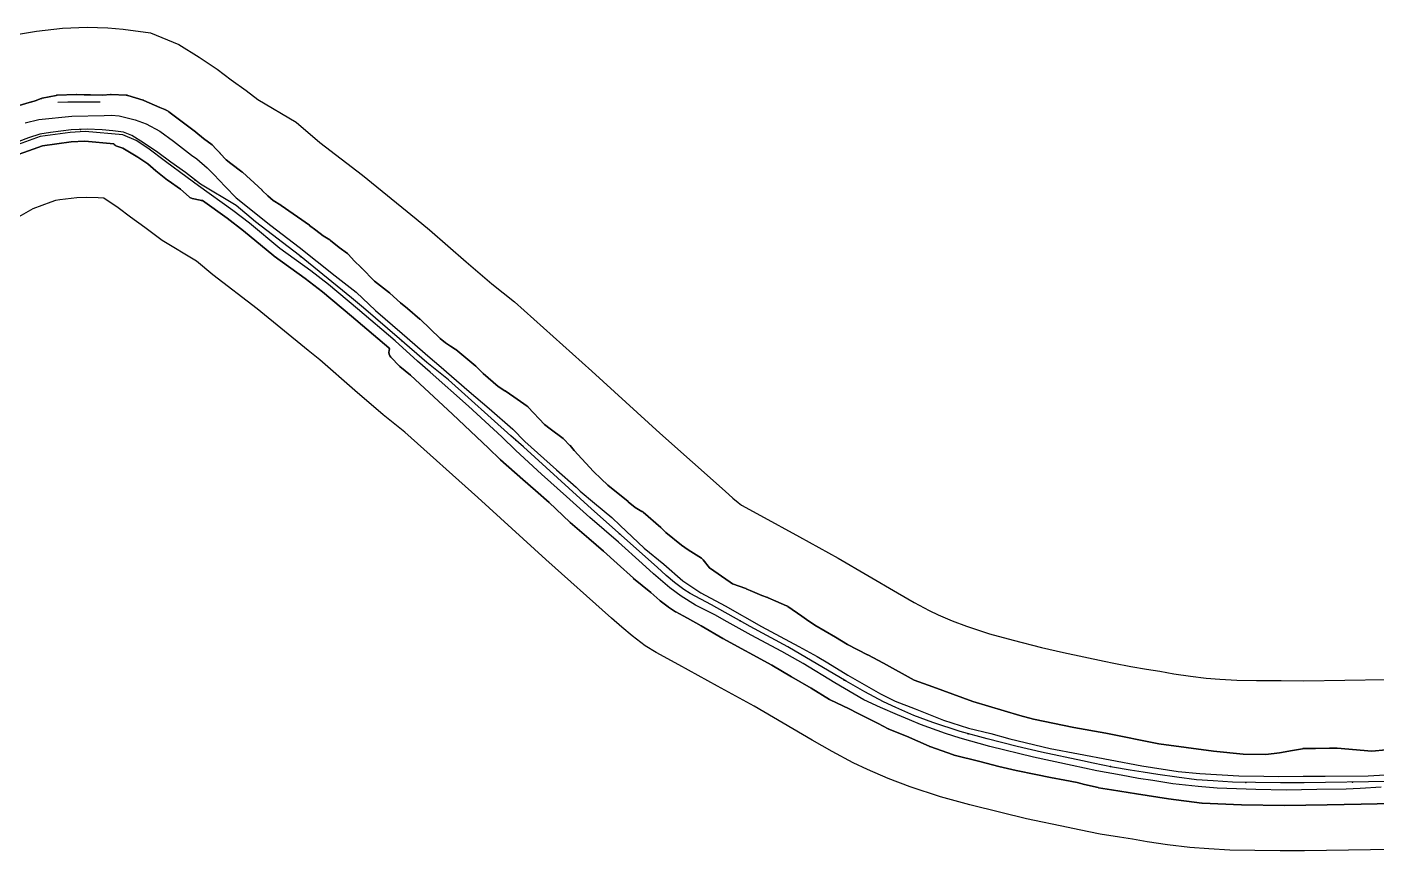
# Model space of a CAD drawing. Header units: inches. Extents: x 91426 to 118597, y 433843 to 446922.
# Drawn here: x 103543 to 104534, y 433880 to 434485 of the extents above; entities that cross this region are included whole.
import ezdxf

# ---------------------------------------------------------------- set-up
doc = ezdxf.new("R2010")
doc.units = ezdxf.units.IN
doc.header["$MEASUREMENT"] = 0
for name, color, linetype, true_color in [('As_waterkering_PWK', 7, 'Continuous', 0x8b0648), ('Beschermingszone_PWK', 7, 'Continuous', 0xde06d3), ('Kernzone_PWK', 7, 'Continuous', 0x33065f), ('Kruinlijnen_PWK', 7, 'Continuous', 0xda0676), ('Kunstwerken_PWK', 7, 'Continuous', 0x2f0602), ('Referentiepunten_PWK', 7, 'Continuous', 0x7e0730)]:
    doc.layers.add(name, color=color, linetype=linetype, true_color=true_color)

msp = doc.modelspace()

# ---------------------------------------------------------------- linework, layer by layer
at = {"layer": 'As_waterkering_PWK'}
for points in [[(103898.121, 434184.7029), (103852.3595, 434225.7229), (103836.2199, 434238.5552), (103816.2438, 434255.8854), (103789.9177, 434278.6396), (103780.9218, 434286.048), (103742.6895, 434317.1366), (103710.5425, 434341.7429), (103696.3873, 434353.7815), (103670.0612, 434369.5242), (103658.9487, 434377.9909), (103648.233, 434385.6638), (103638.708, 434392.8076), (103628.1247, 434399.9513), (103619.658, 434405.243), (103613.5725, 434407.7566), (103605.7673, 434408.8149), (103597.8298, 434409.3441), (103586.7173, 434409.8732), (103574.9433, 434409.3441), (103559.862, 434407.492), (103552.0568, 434406.3014), (103543.7224, 434403.6555), (103529.4349, 434398.2316)], [(104543.7171, 433930.8442), (104480.8784, 433929.7858), (104463.4159, 433929.9181), (104445.0273, 433930.0504), (104428.2263, 433930.315), (104413.9387, 433931.241), (104401.6356, 433932.0348), (104387.2158, 433933.8869), (104373.3251, 433935.8713), (104362.6095, 433937.7233), (104353.0844, 433939.1786), (104339.9875, 433941.4275), (104325.7, 433944.2056), (104318.0271, 433945.9254), (104287.7322, 433952.2755), (104269.8728, 433956.5088), (104248.0446, 433962.0651), (104228.0686, 433967.489), (104207.9602, 433974.1036), (104194.0695, 433979.263), (104180.8403, 433985.0839), (104171.8445, 433989.3172), (104158.0861, 433996.5932), (104144.4601, 434004.3985), (104101.4652, 434029.6662), (104073.9485, 434044.7475), (104045.3734, 434060.4903), (104029.763, 434068.9569), (104025.0004, 434071.8674), (104018.2536, 434077.0267), (104012.1681, 434082.0538), (104005.4212, 434088.1393), (103957.267, 434131.0019), (103907.2606, 434176.5103), (103898.121, 434184.7029)]]:
    msp.add_lwpolyline(points, dxfattribs=at)
at = {"layer": 'Beschermingszone_PWK'}
for points in [[(103534.9513, 434479.5596), (103549.634, 434481.7994), (103568.6793, 434484.1383), (103586.8175, 434484.9535), (103602.1083, 434484.2253), (103613.3092, 434483.4786), (103633.2501, 434480.7747), (103654.0881, 434472.1677), (103668.9925, 434462.8525), (103682.2152, 434453.9272), (103692.5705, 434446.1607), (103703.5171, 434438.3224), (103712.166, 434431.7327), (103740.2286, 434414.9516), (103757.6613, 434400.1257), (103789.1511, 434376.0223), (103828.4199, 434344.091), (103838.2854, 434335.9664), (103865.3399, 434312.5827), (103884.154, 434296.2605), (103900.77, 434283.0494), (103957.5315, 434232.1692), (104007.4411, 434186.7489), (104055.4709, 434143.9971), (104061.1906, 434138.8381), (104064.9325, 434135.747), (104067.3788, 434133.8762), (104081.3477, 434126.2999), (104110.0672, 434110.4776), (104138.4971, 434094.8958), (104182.1007, 434069.2703), (104194.2668, 434062.3014), (104205.3612, 434056.4341), (104211.9154, 434053.3498), (104222.2536, 434048.801), (104232.7439, 434044.9046), (104249.6277, 434039.3507), (104267.1227, 434034.6005), (104287.7737, 434029.3438), (104304.0773, 434025.4793), (104333.9226, 434019.2235), (104341.0624, 434017.6232), (104353.4933, 434015.2061), (104365.0954, 434013.2138), (104374.6608, 434011.7524), (104385.0177, 434009.9623), (104397.2968, 434008.2082), (104408.8344, 434006.7263), (104418.7785, 434006.0847), (104431.244, 434005.2768), (104445.8876, 434005.0462), (104463.9698, 434004.9161), (104480.531, 434004.7906), (104540.7449, 434005.8047)], [(104541.0561, 433954.0909), (104530.3932, 433952.9889), (104504.9489, 433955.234), (104504.8364, 433955.2427), (104504.5094, 433955.2534), (104499.4621, 433955.2534), (104499.3954, 433955.253), (104489.1645, 433955.1166), (104489.1543, 433955.1164), (104480.2874, 433954.98), (104480.0373, 433954.9699), (104479.7117, 433954.9378), (104479.4539, 433954.897), (104472.1261, 433953.54), (104462.5625, 433951.9236), (104452.691, 433950.5955), (104435.9146, 433951.0188), (104414.2439, 433953.0244), (104373.9688, 433958.5972), (104335.2298, 433966.2091), (104335.1752, 433966.2195), (104311.6211, 433970.5763), (104281.8515, 433976.6527), (104272.0497, 433979.2131), (104237.3459, 433989.6513), (104208.0084, 434000.2454), (104207.9862, 434000.2534), (104194.1919, 434005.161), (104171.775, 434017.6446), (104171.6948, 434017.6883), (104160.1865, 434023.8247), (104160.1255, 434023.8567), (104145.4589, 434031.4193), (104136.6027, 434036.7866), (104136.5105, 434036.8411), (104121.3525, 434045.5862), (104115.3167, 434049.8241), (104115.3058, 434049.8317), (104111.7734, 434052.2978), (104111.7601, 434052.3071), (104101.5291, 434059.4006), (104101.4581, 434059.4489), (104101.1802, 434059.6217), (104100.8916, 434059.776), (104100.5928, 434059.9114), (104092.7794, 434063.1445), (104087.0112, 434065.8274), (104086.8159, 434065.9132), (104086.5279, 434066.0222), (104082.3262, 434067.4665), (104075.4528, 434070.3745), (104071.0112, 434072.3934), (104070.8556, 434072.461), (104070.6404, 434072.5444), (104065.7295, 434074.3178), (104065.6831, 434074.3343), (104060.857, 434076.0234), (104059.2246, 434077.1457), (104043.9448, 434087.6479), (104039.2599, 434093.6542), (104039.0766, 434093.8757), (104038.8529, 434094.1145), (104038.6141, 434094.3382), (104038.3612, 434094.5458), (104038.0953, 434094.7363), (104038.0357, 434094.7755), (104028.3603, 434101.0428), (104023.4975, 434104.46), (104011.8707, 434113.5764), (104008.566, 434117.0082), (104008.4999, 434117.0755), (104008.2611, 434117.2992), (104008.2345, 434117.3223), (103995.1388, 434128.6446), (103994.9125, 434128.8291), (103994.6466, 434129.0196), (103994.3687, 434129.1924), (103994.3611, 434129.1968), (103989.2966, 434132.1089), (103984.3218, 434136.3183), (103984.2411, 434136.3852), (103969.246, 434148.5434), (103964.4811, 434153.0436), (103958.7493, 434158.5088), (103944.6006, 434174.0049), (103941.5189, 434177.6226), (103941.4719, 434177.677), (103941.2482, 434177.9158), (103936.883, 434182.281), (103936.6442, 434182.5047), (103936.3913, 434182.7123), (103936.3613, 434182.7351), (103926.8209, 434189.9422), (103922.6621, 434193.1224), (103910.8029, 434205.7657), (103910.6916, 434205.8805), (103910.4528, 434206.1042), (103910.1999, 434206.3118), (103910.035, 434206.433), (103900.3497, 434213.2537), (103900.2487, 434213.323), (103900.2398, 434213.3289), (103893.7559, 434217.6414), (103893.7118, 434217.6704), (103888.7037, 434220.9257), (103877.6089, 434230.4902), (103872.6763, 434235.5192), (103872.6422, 434235.5536), (103872.4034, 434235.7773), (103872.2974, 434235.8677), (103857.613, 434248.0386), (103857.4661, 434248.1558), (103857.2002, 434248.3463), (103857.0863, 434248.4202), (103853.603, 434250.6134), (103849.975, 434253.1154), (103846.0573, 434256.1762), (103831.3421, 434270.2705), (103831.1803, 434270.4188), (103831.1283, 434270.4638), (103822.1325, 434278.1367), (103822.0112, 434278.2369), (103816.8672, 434282.3521), (103809.2003, 434289.4992), (103809.0876, 434289.6011), (103808.8574, 434289.7912), (103797.8792, 434298.3154), (103788.2266, 434308.1562), (103788.1926, 434308.1904), (103788.1464, 434308.236), (103782.958, 434313.2914), (103778.8511, 434317.9282), (103778.6437, 434318.1485), (103778.4049, 434318.3722), (103778.152, 434318.5798), (103778.065, 434318.645), (103772.0008, 434323.0922), (103765.5253, 434328.2186), (103765.4656, 434328.2652), (103765.1997, 434328.4557), (103765.0108, 434328.5759), (103760.1065, 434331.5443), (103754.8069, 434335.7839), (103754.7273, 434335.8463), (103754.7208, 434335.8513), (103750.2229, 434339.2909), (103750.067, 434339.4054), (103729.4294, 434353.9575), (103729.3259, 434354.0285), (103729.1205, 434354.1587), (103723.5236, 434357.5168), (103719.4867, 434360.96), (103715.4738, 434364.9489), (103715.3971, 434365.0235), (103712.5324, 434367.7517), (103712.4169, 434367.8584), (103700.8218, 434378.2258), (103700.7858, 434378.2576), (103700.5321, 434378.4658), (103692.3465, 434384.7414), (103692.3043, 434384.7734), (103688.8808, 434387.341), (103684.5729, 434392.1558), (103684.4509, 434392.2873), (103681.0663, 434395.8073), (103679.1819, 434397.8263), (103679.0621, 434397.9502), (103678.8233, 434398.1739), (103678.5704, 434398.3815), (103678.5542, 434398.3938), (103672.3674, 434403.1012), (103666.7231, 434407.8048), (103666.566, 434407.9305), (103666.5089, 434407.9736), (103646.729, 434422.7062), (103646.5202, 434422.8536), (103646.2423, 434423.0264), (103646.223, 434423.0375), (103644.3132, 434424.1288), (103644.0439, 434424.272), (103643.7535, 434424.4038), (103640.1507, 434425.9031), (103628.5612, 434431.0394), (103628.4487, 434431.0876), (103628.1425, 434431.2029), (103627.981, 434431.2546), (103616.6776, 434434.6686), (103616.526, 434434.7118), (103616.2074, 434434.7861), (103615.8845, 434434.8394), (103615.5589, 434434.8715), (103615.4193, 434434.8787), (103604.5063, 434435.2879), (103604.3189, 434435.2914), (103603.9919, 434435.2807), (103603.9385, 434435.2769), (103598.4433, 434434.8576), (103589.3466, 434435.242), (103589.1356, 434435.2464), (103584.6958, 434435.2464), (103579.0653, 434435.3774), (103578.9491, 434435.3787), (103578.7587, 434435.3751), (103564.8681, 434434.8459), (103564.7314, 434434.8388), (103564.4058, 434434.8068), (103564.083, 434434.7535), (103564.0412, 434434.745), (103553.8547, 434432.6283), (103553.5779, 434432.5625), (103553.2648, 434432.4675), (103553.0809, 434432.4011), (103548.6818, 434430.7133), (103546.1401, 434430.1081), (103546.0041, 434430.0737), (103545.884, 434430.0399), (103535.2438, 434426.9024)], [(104545.6986, 433880.8704), (104481.1101, 433879.7826), (104463.0467, 433879.9195), (104444.4538, 433880.0532), (104426.2144, 433880.3405), (104410.7122, 433881.3452), (104396.8364, 433882.2405), (104380.495, 433884.3393), (104365.53, 433886.4772), (104354.5752, 433888.3706), (104345.0771, 433889.8217), (104330.9837, 433892.2418), (104315.4584, 433895.2606), (104307.4301, 433897.0601), (104276.8355, 433903.4729), (104257.9389, 433907.9521), (104235.326, 433913.7081), (104213.6958, 433919.5812), (104191.4377, 433926.903), (104175.2801, 433932.9043), (104160.1236, 433939.5732), (104149.5, 433944.5726), (104133.9657, 433952.7878), (104119.3663, 433961.1506), (104076.7772, 433986.1798), (104049.8693, 434000.9275), (104021.3905, 434016.6171), (104004.791, 434025.6203), (103996.7011, 434030.5641), (103987.1343, 434037.8799), (103979.4864, 434044.1977), (103972.0548, 434050.9007), (103923.8176, 434093.8372), (103873.7467, 434139.4043), (103820.0858, 434187.5052), (103804.2638, 434200.085), (103783.513, 434218.0873), (103757.6725, 434240.4218), (103749.2565, 434247.3527), (103711.715, 434277.8794), (103679.13, 434302.8211), (103667.1598, 434313.0013), (103641.9913, 434328.0518), (103629.2364, 434337.7699), (103618.6747, 434345.3325), (103609.7032, 434352.0612), (103602.8061, 434356.7167), (103600.8795, 434358.0172), (103599.0659, 434359.1507), (103594.9774, 434359.4232), (103586.6505, 434359.8198), (103579.1192, 434359.4813), (103566.6807, 434357.9537), (103563.4605, 434357.4625), (103560.1724, 434356.4187), (103546.8287, 434351.353), (103534.9626, 434344.6637)]]:
    msp.add_lwpolyline(points, dxfattribs=at)
msp.add_lwpolyline([(103522.2127, 434386.3272), (103553.9024, 434397.7097), (103575.0979, 434400.6114), (103585.166, 434401.1026), (103606.2881, 434399.266, 0.15138885), (103608.6498, 434397.4817), (103612.9807, 434395.9178), (103617.992, 434392.9843), (103624.0583, 434389.3704), (103631.2782, 434384.4305), (103637.3343, 434379.4053), (103645.9498, 434372.3802, 0.01999605), (103646.2695, 434372.1402), (103655.4201, 434365.825), (103661.8138, 434360.1986, 0.12270427), (103663.9611, 434359.0876), (103669.8143, 434357.6969, 0.08407893), (103671.4805, 434357.5876), (103689.5825, 434344.6521), (103701.7138, 434335.3095), (103723.8929, 434316.9588, 0.01569488), (103724.1409, 434316.7665), (103746.8715, 434300.2472), (103759.7844, 434290.3342), (103780.9976, 434272.6569), (103808.3965, 434249.2097), (103808.9754, 434248.6822), (103808.589, 434247.2511, 0.26569951), (103809.8443, 434242.4489), (103816.1943, 434235.9666, 0.02566418), (103816.5716, 434235.6191), (103824.2757, 434229.2207), (103855.2468, 434200.6219), (103881.6611, 434175.6603), (103890.2374, 434167.3479, 0.01203558), (103890.4142, 434167.1846), (103906.9542, 434152.6294), (103916.1648, 434144.5551), (103926.1078, 434135.6649), (103941.4855, 434121.2263, 0.01167574), (103941.6594, 434121.0705), (103955.4068, 434109.3207), (103966.0766, 434099.9406), (103976.1681, 434090.9051), (103988.0426, 434080.0888, 0.01263187), (103988.2336, 434079.9235), (104000.7688, 434069.6141), (104007.4194, 434063.7802, 0.01755244), (104007.6912, 434063.5582), (104013.5775, 434059.0847, 0.02078682), (104013.9185, 434058.8472), (104019.0984, 434055.5509, 0.01250848), (104019.3127, 434055.4219), (104024.5699, 434052.4348), (104027.734, 434050.783), (104037.818, 434045.1517), (104053.72, 434035.8755), (104089.8086, 434016.311), (104104.317, 434007.6059), (104118.7088, 433999.4197), (104132.1257, 433991.1328, 0.02529395), (104132.5687, 433990.8892), (104146.4639, 433984.1403), (104152.7176, 433981.1181), (104167.8, 433973.5186), (104175.1002, 433969.5602, 0.03126164), (104175.6668, 433969.2973), (104188.7725, 433964.1861), (104205.3206, 433956.7, 0.02129129), (104205.7155, 433956.5412), (104223.3103, 433950.3235, 0.02312999), (104223.7529, 433950.1898), (104242.5856, 433945.4374), (104256.525, 433941.8935), (104269.3302, 433938.9293), (104283.6588, 433935.8505), (104294.5457, 433933.7204), (104305.0253, 433931.7187), (104313.9892, 433929.9725), (104319.4281, 433928.6995), (104329.4319, 433926.3457, 0.01498479), (104329.7255, 433926.2859), (104339.2889, 433924.6329), (104357.5793, 433921.6829), (104381.2093, 433918.0202), (104405.5308, 433914.9505, 0.02119293), (104405.953, 433914.9153), (104434.8507, 433913.7358), (104466.3053, 433913.1445), (104497.7147, 433913.6169), (104522.5794, 433914.0883), (104546.257, 433914.6772, 0.02581286)], format="xyb", dxfattribs=at)
at = {"layer": 'Kernzone_PWK'}
msp.add_lwpolyline([(103535.2438, 434426.9024), (103545.884, 434430.0399), (103546.0041, 434430.0737), (103546.1401, 434430.1081), (103548.6818, 434430.7133), (103553.0809, 434432.4011), (103553.2648, 434432.4675), (103553.5779, 434432.5625), (103553.8547, 434432.6283), (103564.0412, 434434.745), (103564.083, 434434.7535), (103564.4058, 434434.8068), (103564.7314, 434434.8388), (103564.8681, 434434.8459), (103578.7587, 434435.3751), (103578.9491, 434435.3787), (103579.0653, 434435.3774), (103584.6958, 434435.2464), (103589.1356, 434435.2464), (103589.3466, 434435.242), (103598.4433, 434434.8576), (103603.9385, 434435.2769), (103603.9919, 434435.2807), (103604.3189, 434435.2914), (103604.5063, 434435.2879), (103615.4193, 434434.8787), (103615.5589, 434434.8715), (103615.8845, 434434.8394), (103616.2074, 434434.7861), (103616.526, 434434.7118), (103616.6776, 434434.6686), (103627.981, 434431.2546), (103628.1425, 434431.2029), (103628.4487, 434431.0876), (103628.5612, 434431.0394), (103640.1507, 434425.9031), (103643.7535, 434424.4038), (103644.0439, 434424.272), (103644.3132, 434424.1288), (103646.223, 434423.0375), (103646.2423, 434423.0264), (103646.5202, 434422.8536), (103646.729, 434422.7062), (103666.5089, 434407.9736), (103666.566, 434407.9305), (103666.7231, 434407.8048), (103672.3674, 434403.1012), (103678.5542, 434398.3938), (103678.5704, 434398.3815), (103678.8233, 434398.1739), (103679.0621, 434397.9502), (103679.1819, 434397.8263), (103681.0663, 434395.8073), (103684.4509, 434392.2873), (103684.5729, 434392.1558), (103688.8808, 434387.341), (103692.3043, 434384.7734), (103692.3465, 434384.7414), (103700.5321, 434378.4658), (103700.7858, 434378.2576), (103700.8218, 434378.2258), (103712.4169, 434367.8584), (103712.5324, 434367.7517), (103715.3971, 434365.0235), (103715.4738, 434364.9489), (103719.4867, 434360.96), (103723.5236, 434357.5168), (103729.1205, 434354.1587), (103729.3259, 434354.0285), (103729.4294, 434353.9575), (103750.067, 434339.4054), (103750.2229, 434339.2909), (103754.7208, 434335.8513), (103754.7273, 434335.8463), (103754.8069, 434335.7839), (103760.1065, 434331.5443), (103765.0108, 434328.5759), (103765.1997, 434328.4557), (103765.4656, 434328.2652), (103765.5253, 434328.2186), (103772.0008, 434323.0922), (103778.065, 434318.645), (103778.152, 434318.5798), (103778.4049, 434318.3722), (103778.6437, 434318.1485), (103778.8511, 434317.9282), (103782.958, 434313.2914), (103788.1464, 434308.236), (103788.1926, 434308.1904), (103788.2266, 434308.1562), (103797.8792, 434298.3154), (103808.8574, 434289.7912), (103809.0876, 434289.6011), (103809.2003, 434289.4992), (103816.8672, 434282.3521), (103822.0112, 434278.2369), (103822.1325, 434278.1367), (103831.1283, 434270.4638), (103831.1803, 434270.4188), (103831.3421, 434270.2705), (103846.0573, 434256.1762), (103849.975, 434253.1154), (103853.603, 434250.6134), (103857.0863, 434248.4202), (103857.2002, 434248.3463), (103857.4661, 434248.1558), (103857.613, 434248.0386), (103872.2974, 434235.8677), (103872.4034, 434235.7773), (103872.6422, 434235.5536), (103872.6763, 434235.5192), (103877.6089, 434230.4902), (103888.7037, 434220.9257), (103893.7118, 434217.6704), (103893.7559, 434217.6414), (103900.2398, 434213.3289), (103900.2487, 434213.323), (103900.3497, 434213.2537), (103910.035, 434206.433), (103910.1999, 434206.3118), (103910.4528, 434206.1042), (103910.6916, 434205.8805), (103910.8029, 434205.7657), (103922.6621, 434193.1224), (103926.8209, 434189.9422), (103936.3613, 434182.7351), (103936.3913, 434182.7123), (103936.6442, 434182.5047), (103936.883, 434182.281), (103941.2482, 434177.9158), (103941.4719, 434177.677), (103941.5189, 434177.6226), (103944.6006, 434174.0049), (103958.7493, 434158.5088), (103964.4811, 434153.0436), (103969.246, 434148.5434), (103984.2411, 434136.3852), (103984.3218, 434136.3183), (103989.2966, 434132.1089), (103994.3611, 434129.1968), (103994.3687, 434129.1924), (103994.6466, 434129.0196), (103994.9125, 434128.8291), (103995.1388, 434128.6446), (104008.2345, 434117.3223), (104008.2611, 434117.2992), (104008.4999, 434117.0755), (104008.566, 434117.0082), (104011.8707, 434113.5764), (104023.4975, 434104.46), (104028.3603, 434101.0428), (104038.0357, 434094.7755), (104038.0953, 434094.7363), (104038.3612, 434094.5458), (104038.6141, 434094.3382), (104038.8529, 434094.1145), (104039.0766, 434093.8757), (104039.2599, 434093.6542), (104043.9448, 434087.6479), (104059.2246, 434077.1457), (104060.857, 434076.0234), (104065.6831, 434074.3343), (104065.7295, 434074.3178), (104070.6404, 434072.5444), (104070.8556, 434072.461), (104071.0112, 434072.3934), (104075.4528, 434070.3745), (104082.3262, 434067.4665), (104086.5279, 434066.0222), (104086.8159, 434065.9132), (104087.0112, 434065.8274), (104092.7794, 434063.1445), (104100.5928, 434059.9114), (104100.8916, 434059.776), (104101.1802, 434059.6217), (104101.4581, 434059.4489), (104101.5291, 434059.4006), (104111.7601, 434052.3071), (104111.7734, 434052.2978), (104115.3058, 434049.8317), (104115.3167, 434049.8241), (104121.3525, 434045.5862), (104136.5105, 434036.8411), (104136.6027, 434036.7866), (104145.4589, 434031.4193), (104160.1255, 434023.8567), (104160.1865, 434023.8247), (104171.6948, 434017.6883), (104171.775, 434017.6446), (104194.1919, 434005.161), (104207.9862, 434000.2534), (104208.0084, 434000.2454), (104237.3459, 433989.6513), (104272.0497, 433979.2131), (104281.8515, 433976.6527), (104311.6211, 433970.5763), (104335.1752, 433966.2195), (104335.2298, 433966.2091), (104373.9688, 433958.5972), (104414.2439, 433953.0244), (104435.9146, 433951.0188), (104452.691, 433950.5955), (104462.5625, 433951.9236), (104472.1261, 433953.54), (104479.4539, 433954.897), (104479.7117, 433954.9378), (104480.0373, 433954.9699), (104480.2874, 433954.98), (104489.1543, 433955.1164), (104489.1645, 433955.1166), (104499.3954, 433955.253), (104499.4621, 433955.2534), (104504.5094, 433955.2534), (104504.8364, 433955.2427), (104504.9489, 433955.234), (104530.3932, 433952.9889), (104541.0561, 433954.0909)], dxfattribs=at)
msp.add_lwpolyline([(104546.257, 433914.6772), (104522.5794, 433914.0883), (104497.7147, 433913.6169), (104466.3053, 433913.1445), (104434.8507, 433913.7358), (104405.953, 433914.9153, -0.02119293), (104405.5308, 433914.9505), (104381.2093, 433918.0202), (104357.5793, 433921.6829), (104339.2889, 433924.6329), (104329.7255, 433926.2859, -0.01498481), (104329.4319, 433926.3457), (104319.4281, 433928.6995), (104313.9892, 433929.9725), (104305.0253, 433931.7187), (104294.5457, 433933.7204), (104283.6588, 433935.8505), (104269.3302, 433938.9293), (104256.525, 433941.8935), (104242.5856, 433945.4374), (104223.7529, 433950.1898, -0.02313001), (104223.3103, 433950.3235), (104205.7155, 433956.5412, -0.02129129), (104205.3206, 433956.7), (104188.7725, 433964.1861), (104175.6668, 433969.2973, -0.03126164), (104175.1002, 433969.5602), (104167.8, 433973.5186), (104152.7176, 433981.1181), (104146.4639, 433984.1403), (104132.5687, 433990.8892, -0.02529395), (104132.1257, 433991.1328), (104118.7088, 433999.4197), (104104.317, 434007.6059), (104089.8086, 434016.311), (104053.72, 434035.8755), (104037.818, 434045.1517), (104027.734, 434050.783), (104024.5699, 434052.4348), (104019.3127, 434055.4219, -0.01250846), (104019.0984, 434055.5509), (104013.9185, 434058.8472, -0.02078683), (104013.5775, 434059.0847), (104007.6912, 434063.5582, -0.01755244), (104007.4194, 434063.7802), (104000.7688, 434069.6141), (103988.2336, 434079.9235, -0.01263188), (103988.0426, 434080.0888), (103976.1681, 434090.9051), (103966.0766, 434099.9406), (103955.4068, 434109.3207), (103941.6594, 434121.0705, -0.01167576), (103941.4855, 434121.2263), (103926.1078, 434135.6649), (103916.1648, 434144.5551), (103906.9542, 434152.6294), (103890.4142, 434167.1846, -0.01203558), (103890.2374, 434167.3479), (103881.6611, 434175.6603), (103855.2468, 434200.6219), (103824.2757, 434229.2207), (103816.5716, 434235.6191, -0.02566418), (103816.1943, 434235.9666), (103809.8443, 434242.4489, -0.26569951), (103808.589, 434247.2511), (103808.9754, 434248.6822), (103808.3965, 434249.2097), (103780.9976, 434272.6569), (103759.7844, 434290.3342), (103746.8715, 434300.2472), (103724.1409, 434316.7665, -0.01569488), (103723.8929, 434316.9588), (103701.7138, 434335.3095), (103689.5825, 434344.6521), (103671.4805, 434357.5876, -0.08407893), (103669.8143, 434357.6969), (103663.9611, 434359.0876, -0.12270427), (103661.8138, 434360.1986), (103655.4201, 434365.825), (103646.2695, 434372.1402, -0.01999605), (103645.9498, 434372.3802), (103637.3343, 434379.4053), (103631.2782, 434384.4305), (103624.0583, 434389.3704), (103617.992, 434392.9843), (103612.9807, 434395.9178), (103608.6498, 434397.4817, -0.15138885), (103606.2881, 434399.266), (103585.166, 434401.1026), (103575.0979, 434400.6114), (103553.9024, 434397.7097), (103522.2127, 434386.3272)], format="xyb", dxfattribs=at)
at = {"layer": 'Kruinlijnen_PWK'}
for points in [[(103541.282, 434414.5633, 0), (103551.2039, 434416.9445, 0), (103575.5546, 434419.5244, 0), (103599.2349, 434420.0536, 0), (103604.7911, 434420.3182, 0), (103610.3474, 434419.6567, 0), (103621.9891, 434416.8786, 0), (103630.1822, 434413.7695, 0), (103640.1041, 434408.3456, 0), (103650.1673, 434401.0036, 0), (103663.3965, 434390.8171, 0), (103667.3652, 434388.039, 0), (103674.9058, 434381.4244, 0), (103679.9329, 434376.5296, 0), (103688.2673, 434367.9306, 0), (103696.2048, 434359.4639, 0), (103721.7372, 434339.2232, 0), (103742.6393, 434323.2159, 0), (103769.0977, 434302.1815, 0), (103784.3113, 434290.2752, 0), (103798.7311, 434276.6492, 0), (103818.178, 434259.8481, 0), (103838.6833, 434241.9887, 0), (103845.1566, 434236.6306, 0), (103867.5229, 434217.2501, 0), (103882.2073, 434204.6823, 0), (103899.4053, 434189.6011, 0), (103908.4011, 434180.6052, 0), (103931.5522, 434159.8354, 0), (103945.972, 434147.0031, 0), (103949.0147, 434143.9603, 0), (103959.5981, 434135.2291, 0), (103972.1658, 434124.778, 0), (103978.3835, 434118.8249, 0), (103995.9784, 434102.1561, 0), (104010.5305, 434090.3821, 0), (104024.4211, 434078.079, 0), (104037.518, 434069.3477, 0), (104055.3774, 434059.955, 0), (104082.1004, 434044.7414, 0), (104109.6171, 434030.057, 0), (104122.9786, 434022.6486, 0), (104130.7838, 434017.8861, 0), (104145.5915, 434008.9562, 0), (104169.5454, 433995.1319, 0), (104180.3933, 433989.708, 0), (104195.0777, 433984.1517, 0), (104215.9798, 433975.9496, 0), (104234.2361, 433969.9965, 0), (104250.6403, 433966.0277, 0), (104264.531, 433962.1912, 0), (104294.2967, 433955.1798, 0), (104314.9342, 433951.0787, 0), (104361.501, 433942.3474, 0), (104388.2239, 433938.1141, 0), (104404.2313, 433936.7912, 0), (104432.8063, 433934.9391, 0), (104451.1949, 433934.8068, 0), (104461.9105, 433934.4099, 0), (104480.1668, 433934.6745, 0), (104496.3064, 433934.6745, 0), (104527.9242, 433935.0714, 0), (104540.3597, 433935.7328, 0)], [(104537.3291, 433926.7701, 0), (104522.0475, 433925.5605, 0), (104511.7287, 433925.2959, 0), (104490.1651, 433924.899, 0), (104467.5432, 433924.5022, 0), (104445.1858, 433925.0313, 0), (104417.0077, 433925.8251, 0), (104402.9847, 433927.148, 0), (104384.3316, 433929.1324, 0), (104369.6471, 433931.5136, 0), (104359.163, 433932.9688, 0), (104346.463, 433935.4824, 0), (104328.6036, 433938.6574, 0), (104310.3473, 433942.4939, 0), (104282.0368, 433948.5793, 0), (104249.8899, 433956.5168, 0), (104228.1629, 433962.7535, 0), (104217.2138, 433966.1741, 0), (104198.9575, 433972.6564, 0), (104190.8877, 433976.096, 0), (104182.0241, 433979.6679, 0), (104169.5887, 433985.0919, 0), (104157.4178, 433990.9127, 0), (104136.1188, 434003.3482, 0), (104112.8354, 434017.5034, 0), (104097.225, 434026.2347, 0), (104074.4708, 434038.2732, 0), (104057.0082, 434048.1951, 0), (104047.8801, 434053.2222, 0), (104033.7249, 434060.366, 0), (104023.2738, 434066.8483, 0), (104014.7189, 434073.1542, 0), (104002.9449, 434083.3407, 0), (103994.6105, 434090.8813, 0), (103977.0157, 434106.6241, 0), (103956.1136, 434124.6158, 0), (103938.9156, 434140.2262, 0), (103920.6594, 434156.4981, 0), (103901.6093, 434173.8284, 0), (103891.4228, 434183.8825, 0), (103866.8165, 434206.3722, 0), (103838.6954, 434231.5707, 0), (103829.435, 434239.5082, 0), (103813.0308, 434254.4572, 0), (103785.5141, 434278.0052, 0), (103764.158, 434295.8015, 0), (103751.0611, 434305.8557, 0), (103728.3069, 434322.3922, 0), (103706.0818, 434340.7808, 0), (103693.7539, 434350.2748, 0), (103668.5109, 434368.2975, 0), (103660.1765, 434374.5152, 0), (103644.4338, 434386.2892, 0), (103631.4692, 434395.9465, 0), (103622.8702, 434401.5028, 0), (103612.9805, 434405.7105, 0), (103585.2993, 434408.1174, 0), (103574.4514, 434407.5882, 0), (103552.2263, 434404.5455, 0), (103519.8148, 434392.9038, 0)]]:
    msp.add_polyline3d(points, dxfattribs=at)
at = {"layer": 'Kunstwerken_PWK'}
msp.add_lwpolyline([(103565.161, 434429.782), (103572.526, 434430.054), (103575.664, 434430.1), (103587.304, 434430.1), (103596.261, 434429.963)], dxfattribs=at)
at = {"layer": 'Referentiepunten_PWK'}
for p in [(103581.9836, 434409.6605), (103666.1254, 434372.5229), (103743.5315, 434316.4519), (103818.1791, 434254.2064), (103901.6152, 434181.5707), (103977.737, 434112.7813), (104066.4266, 434048.8915), (104142.924, 434005.3012), (104233.9604, 433965.8893), (104338.4164, 433941.733), (104437.9872, 433930.1613), (104516.3472, 433930.3832)]:
    msp.add_point(p, dxfattribs=at)

doc.saveas('drawing.dxf')
